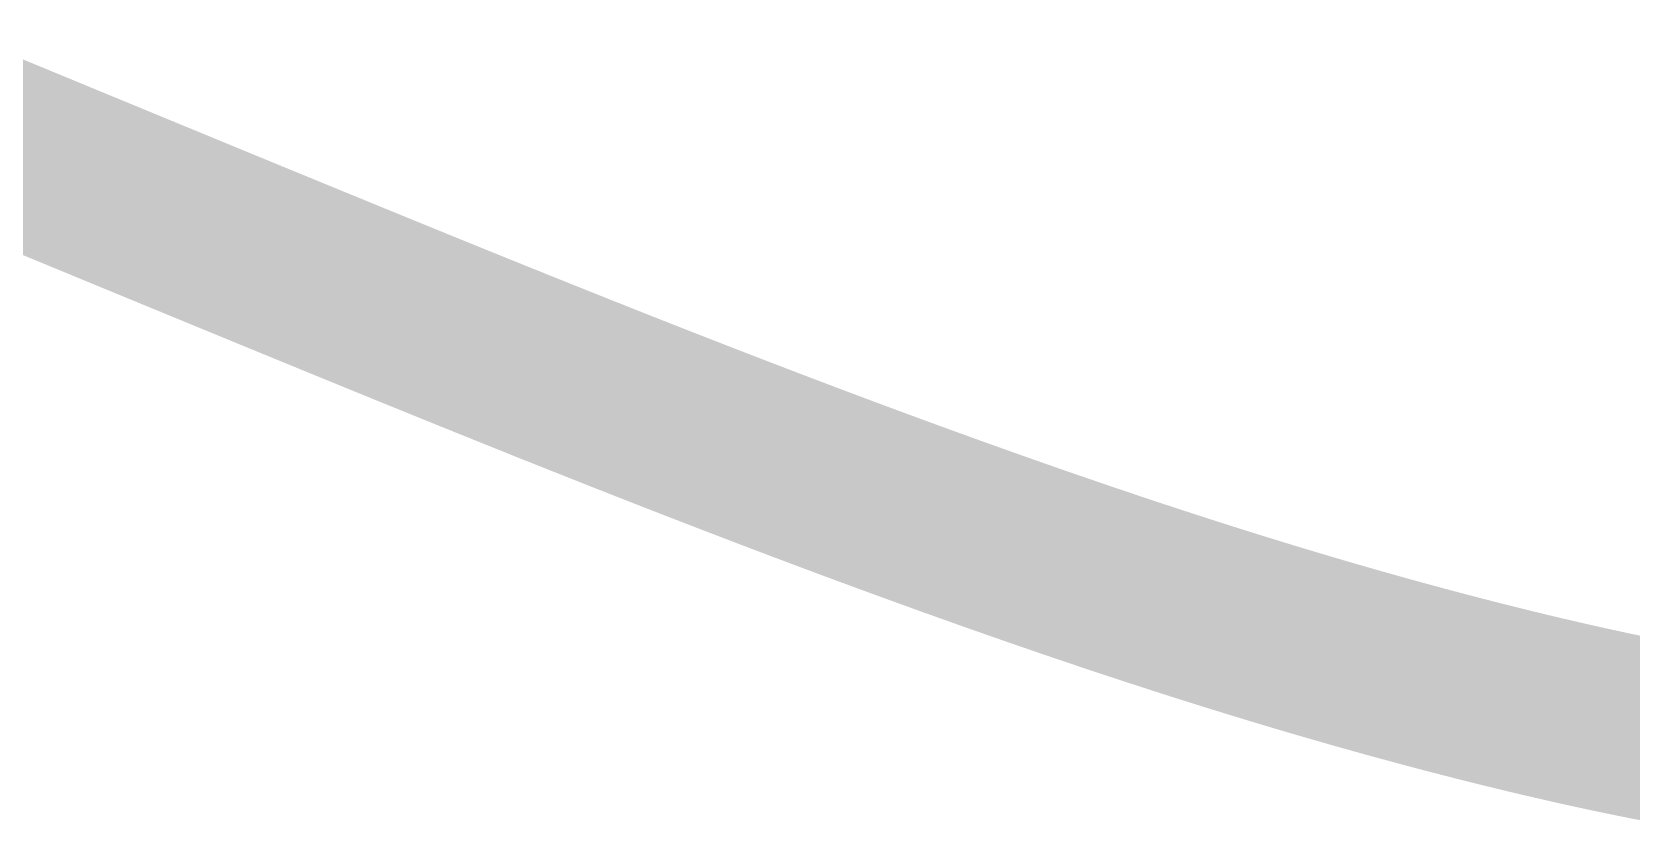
# Model space of a CAD drawing. Header units: millimetres. Extents: x 19378 to 270036, y -611253 to -548347.
# Drawn here: x 174208.4 to 174341.1, y -557713.5 to -557647 of the extents above; entities that cross this region are included whole.
import ezdxf
from ezdxf.enums import TextEntityAlignment as Align

# ---------------------------------------------------------------- set-up
doc = ezdxf.new("R2010")
doc.units = ezdxf.units.MM
doc.header["$MEASUREMENT"] = 0
for name, color, linetype, lineweight in [('ISO', 153, 'Continuous', 13), ('LC ISO', 153, 'Continuous', 13), ('LC Net thay', 7, 'Continuous', 25), ('LC Text1', 3, 'Continuous', 20)]:
    doc.layers.add(name, color=color, linetype=linetype, lineweight=lineweight)
doc.styles.add('Khungten', font='VHAVAN.TTF', dxfattribs={"width": 0.9, "height": 5000})
doc.styles.add('Title', font='VHBLACK.TTF', dxfattribs={"width": 0.8})

# ---------------------------------------------------------------- blocks, each defined once
blk = doc.blocks.new('Mr. Giang')
at = {"layer": 'LC ISO', "const_width": 50}
blk.add_lwpolyline([(2502.61, 361.32), (2504.3, 360.63), (2505.99, 359.93), (2507.68, 359.23), (2509.37, 358.53), (2511.06, 357.84), (2512.75, 357.14), (2514.44, 356.44), (2516.13, 355.74), (2517.82, 355.05), (2519.51, 354.35), (2521.2, 353.65), (2522.89, 352.96), (2524.58, 352.26), (2526.27, 351.56), (2527.96, 350.86), (2529.65, 350.17), (2531.34, 349.47), (2533.03, 348.77), (2534.72, 348.07), (2536.41, 347.38), (2538.1, 346.68), (2539.79, 345.98), (2541.48, 345.29), (2543.17, 344.59), (2544.86, 343.89), (2546.55, 343.2), (2548.24, 342.5), (2549.93, 341.8), (2551.62, 341.1), (2553.31, 340.41), (2555, 339.71), (2556.69, 339.01), (2558.38, 338.32), (2560.07, 337.62), (2561.77, 336.92), (2563.46, 336.23), (2565.15, 335.53), (2566.84, 334.83), (2568.53, 334.14), (2570.22, 333.44), (2571.91, 332.75), (2573.61, 332.05), (2575.3, 331.35), (2576.99, 330.66), (2578.68, 329.96), (2580.37, 329.27), (2582.06, 328.57), (2583.76, 327.87), (2585.45, 327.18), (2587.14, 326.48), (2588.83, 325.79), (2590.53, 325.09), (2592.22, 324.4), (2594.7, 323.38), (2595.61, 323.01), (2597.3, 322.31), (2598.99, 321.62), (2600.69, 320.92), (2602.38, 320.23), (2604.07, 319.53), (2605.77, 318.84), (2607.46, 318.14), (2609.16, 317.45), (2610.85, 316.76), (2612.55, 316.06), (2614.24, 315.37), (2615.94, 314.67), (2617.63, 313.98), (2619.33, 313.29), (2621.02, 312.6), (2622.72, 311.9), (2624.41, 311.21), (2626.11, 310.52), (2627.8, 309.83), (2629.5, 309.14), (2631.2, 308.45), (2632.89, 307.75), (2634.59, 307.06), (2636.29, 306.37), (2637.99, 305.69), (2639.68, 305), (2641.38, 304.31), (2643.08, 303.62), (2644.78, 302.93), (2646.47, 302.24), (2648.17, 301.56), (2649.87, 300.87), (2651.57, 300.18), (2653.27, 299.5), (2654.97, 298.81), (2656.67, 298.13), (2658.37, 297.44), (2660.07, 296.76), (2661.77, 296.07), (2663.47, 295.39), (2665.17, 294.71), (2666.87, 294.03), (2668.57, 293.35), (2670.28, 292.66), (2671.98, 291.98), (2673.68, 291.3), (2675.38, 290.63), (2677.08, 289.95), (2678.79, 289.27), (2680.49, 288.59), (2682.19, 287.92), (2683.9, 287.24), (2685.6, 286.56), (2687.31, 285.89), (2689.01, 285.22), (2690.71, 284.54), (2692.42, 283.87), (2694.13, 283.2), (2695.83, 282.53), (2697.54, 281.86), (2699.24, 281.19), (2700.95, 280.52), (2702.66, 279.85), (2704.36, 279.18), (2706.07, 278.52), (2707.78, 277.85), (2709.49, 277.19), (2711.2, 276.52), (2712.9, 275.86), (2714.61, 275.2), (2716.32, 274.54), (2718.03, 273.88), (2719.74, 273.22), (2721.45, 272.56), (2723.16, 271.9), (2724.87, 271.24), (2726.59, 270.59), (2728.3, 269.93), (2730.01, 269.28), (2731.72, 268.62), (2733.43, 267.97), (2735.15, 267.32), (2736.86, 266.67), (2738.58, 266.02), (2740.29, 265.37), (2742, 264.72), (2743.72, 264.08), (2745.43, 263.43), (2747.15, 262.79), (2748.87, 262.14), (2750.58, 261.5), (2752.3, 260.86), (2754.02, 260.22), (2755.73, 259.58), (2757.45, 258.95), (2759.17, 258.31), (2760.89, 257.67), (2762.61, 257.04), (2764.33, 256.41), (2766.05, 255.77), (2767.77, 255.14), (2769.49, 254.51), (2771.21, 253.89), (2772.93, 253.26), (2774.65, 252.63), (2776.37, 252.01), (2778.1, 251.39), (2779.82, 250.76), (2781.54, 250.14), (2783.27, 249.52), (2784.99, 248.9), (2786.72, 248.29), (2788.44, 247.67), (2790.17, 247.06), (2791.15, 246.71), (2793.62, 245.83), (2795.35, 245.22), (2797.08, 244.61), (2798.81, 244.01), (2800.53, 243.4), (2802.26, 242.8), (2803.99, 242.19), (2805.72, 241.59), (2807.45, 240.99), (2809.18, 240.39), (2810.92, 239.8), (2812.65, 239.2), (2814.38, 238.61), (2816.11, 238.01), (2817.85, 237.42), (2819.58, 236.83), (2821.32, 236.25), (2823.05, 235.66), (2824.79, 235.08), (2826.52, 234.49), (2828.26, 233.91), (2830, 233.33), (2831.74, 232.76), (2833.47, 232.18), (2835.21, 231.61), (2836.95, 231.04), (2838.69, 230.47), (2840.43, 229.9), (2842.18, 229.33), (2843.92, 228.77), (2845.66, 228.2), (2847.41, 227.64), (2849.15, 227.08), (2850.89, 226.53), (2852.64, 225.97), (2854.39, 225.42), (2856.13, 224.87), (2857.88, 224.32), (2859.63, 223.77), (2861.38, 223.23), (2863.13, 222.69), (2864.88, 222.15), (2866.63, 221.61), (2868.38, 221.07), (2870.13, 220.54), (2871.89, 220), (2873.64, 219.47), (2875.4, 218.95), (2877.15, 218.42), (2878.91, 217.9), (2880.67, 217.38), (2882.42, 216.86), (2884.18, 216.34), (2885.94, 215.83), (2887.7, 215.32), (2889.46, 214.81), (2891.22, 214.3), (2892.99, 213.8), (2894.75, 213.29), (2896.52, 212.79), (2898.28, 212.3), (2900.05, 211.8), (2901.81, 211.31), (2903.58, 210.82), (2905.35, 210.33), (2907.12, 209.85), (2908.89, 209.37), (2910.66, 208.89), (2912.43, 208.41), (2914.2, 207.93), (2915.98, 207.46), (2917.75, 206.99), (2919.53, 206.53), (2921.3, 206.06), (2923.08, 205.6), (2924.86, 205.14), (2926.64, 204.69), (2928.42, 204.23), (2930.2, 203.78), (2931.31, 203.51), (2933.77, 202.89), (2935.55, 202.45), (2937.33, 202.01), (2939.12, 201.58), (2940.91, 201.14), (2942.69, 200.71), (2944.48, 200.29), (2946.27, 199.86), (2948.06, 199.45), (2949.85, 199.03), (2951.64, 198.62), (2953.44, 198.21), (2955.23, 197.8), (2957.03, 197.4), (2958.82, 197), (2960.62, 196.61), (2962.41, 196.22), (2964.21, 195.83), (2966.01, 195.45), (2967.81, 195.08), (2969.61, 194.7), (2971.41, 194.33), (2973.21, 193.97), (2975.01, 193.61), (2976.81, 193.25), (2978.62, 192.9), (2980.42, 192.56), (2982.23, 192.22), (2984.03, 191.88), (2985.84, 191.55), (2987.64, 191.22), (2989.45, 190.9), (2991.26, 190.58), (2993.07, 190.27), (2994.88, 189.96), (2996.69, 189.66)], dxfattribs=at)
blk = doc.blocks.new('Nha o can bo nhan vien Trung doan')
at = {"layer": 'ISO', "xscale": 0.5, "yscale": 0.5, "zscale": 0.5}
blk.add_blockref('Mr. Giang', (37323.96, -842.82), dxfattribs=at)
at = {"color": 7, "style": 'Khungten', "width": 0.8}
for tag, p in [('REVISION', (39498.75, -10746.3)), ('NGAYHT', (39546.07, -11609.37))]:
    blk.add_attdef(tag, text='', height=200, dxfattribs=at).set_placement(p, align=Align.CENTER)
at = {"layer": 'LC Text1', "style": 'Title', "width": 1.485915}
for tag, p, p2 in [('TENBANVE1', (36912.66, -8885.76), (40339.14, -8885.76)), ('TENBANVE2', (36912.66, -9562.47), (40339.14, -9562.47))]:
    blk.add_attdef(tag, text='', height=250, dxfattribs=at).set_placement(p, p2, align=Align.FIT)
at = {"layer": 'LC Text1', "style": 'Title', "width": 0.7}
blk.add_attdef('SOBANVE', text='', height=250, dxfattribs=at).set_placement((39561.98, -13896.18), align=Align.CENTER)

msp = doc.modelspace()

# ---------------------------------------------------------------- block references
at = {"layer": 'LC Net thay', "xscale": 0.6, "yscale": 0.6, "zscale": 0.6}
msp.add_blockref('Nha o can bo nhan vien Trung doan', (151055.46, -557257.19, 0), dxfattribs=at)

doc.saveas('drawing.dxf')
